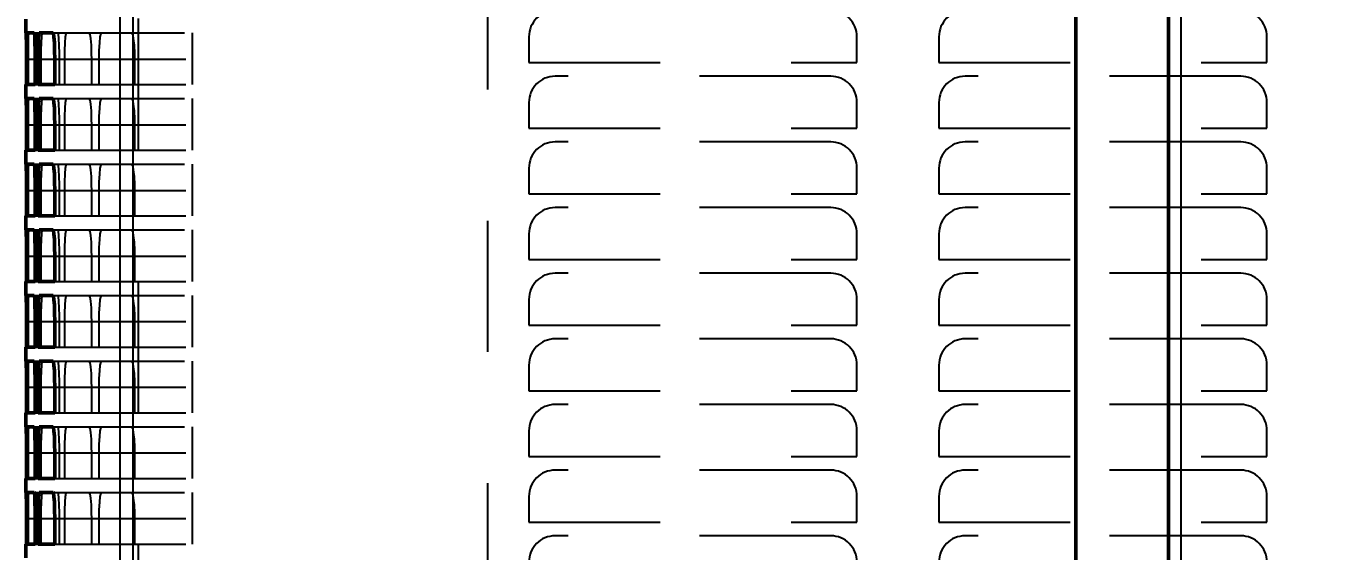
# Model space of a CAD drawing. Header units: inches. Extents: x -0.3 to 42.3, y 0 to 41.9.
# Drawn here: x -0.27 to 9.59, y 6.63 to 10.63 of the extents above; entities that cross this region are included whole.
import ezdxf

# ---------------------------------------------------------------- set-up
doc = ezdxf.new("R2010")
doc.units = ezdxf.units.IN
doc.header["$MEASUREMENT"] = 0
doc.linetypes.add('Dashed', pattern=[2, 1, -1])
for name, color, linetype, lineweight in [('AM_0', 7, 'Continuous', 50), ('AM_4', 3, 'Continuous', 25), ('AM_5', 3, 'Continuous', 25), ('AM_9', 6, 'Dashed', 25)]:
    doc.layers.add(name, color=color, linetype=linetype, lineweight=lineweight)
doc.dimstyles.get("Standard").update_dxf_attribs({"dimtxt": 0.18, "dimasz": 0.18, "dimexe": 0.18, "dimexo": 0.0625, "dimgap": 0.09, "dimtad": 0, "dimtih": 1, "dimtoh": 1, "dimdec": 4, "dimzin": 0, "dimdsep": 46, "dimtxsty": 'Standard', "dimcen": 0.09, "dimadec": 0, "dimazin": 0, "dimtfac": 1, "dimtdec": 4, "dimtofl": 0, "dimtmove": 0, "dimatfit": 3, "dimfxl": 1, "dimtolj": 1, "dimtzin": 0, "dimarcsym": 0})

# ---------------------------------------------------------------- blocks, each defined once
blk = doc.blocks.new('*D1')
at = {"layer": 'AM_5', "color": 0, "lineweight": -2}
for p, q in [((14.375, 41.75), (39.27, 41.75)), ((39.27, 39.75), (39.27, 27.5096)), ((39.27, 2), (39.27, 14.2404)), ((3.39, 0), (39.27, 0))]:
    blk.add_line(p, q, dxfattribs=at)
at = {"layer": 'AM_5', "color": 0}
for points in [[(39.6033, 39.75), (38.9367, 39.75), (39.27, 41.75)], [(38.9367, 2), (39.6033, 2), (39.27, 0)]]:
    blk.add_solid(points, dxfattribs=at)
at = {"layer": 'Defpoints', "color": 0}
for p in [(14.375, 41.75), (3.39, 0), (39.27, 0)]:
    blk.add_point(p, dxfattribs=at)
at = {"layer": 'AM_5', "color": 0, "insert": (39.27, 20.875), "char_height": 2, "attachment_point": 5, "rotation": 90}
blk.add_mtext('\\A1;41.75 in', dxfattribs=at)

msp = doc.modelspace()

# ---------------------------------------------------------------- linework, layer by layer
at = {"layer": 'AM_0'}
for p, q in [((7.73289, 14.69), (7.73289, 2.44)), ((8.44, 14.69), (8.44, 2.44)), ((-0.27, 10.686), (-0.27, 10.581)), ((-0.26742, 10.581), (-0.27, 10.581)), ((-0.20582, 10.581), (-0.25626, 10.581)), ((-0.06207, 10.581), (-0.16774, 10.581)), ((-0.26593, 10.186), (-0.26593, 10.381)), ((-0.25913, 10.381), (-0.25913, 10.186)), ((-0.19909, 10.186), (-0.19909, 10.381)), ((-0.17586, 10.381), (-0.17586, 10.186)), ((-0.05007, 10.186), (-0.05007, 10.381)), ((-0.27, 10.186), (-0.26593, 10.186)), ((-0.27, 10.186), (-0.27, 10.081)), ((-0.25913, 10.186), (-0.19909, 10.186)), ((-0.17586, 10.186), (-0.05007, 10.186)), ((-0.26742, 10.081), (-0.27, 10.081)), ((-0.20582, 10.081), (-0.25626, 10.081)), ((-0.06207, 10.081), (-0.16774, 10.081)), ((-0.26593, 9.686), (-0.26593, 9.881)), ((-0.25913, 9.881), (-0.25913, 9.686)), ((-0.19909, 9.686), (-0.19909, 9.881)), ((-0.17586, 9.881), (-0.17586, 9.686)), ((-0.05007, 9.686), (-0.05007, 9.881)), ((-0.27, 9.686), (-0.26593, 9.686)), ((-0.27, 9.686), (-0.27, 9.581)), ((-0.25913, 9.686), (-0.19909, 9.686)), ((-0.17586, 9.686), (-0.05007, 9.686)), ((-0.26742, 9.581), (-0.27, 9.581)), ((-0.20582, 9.581), (-0.25626, 9.581)), ((-0.06207, 9.581), (-0.16774, 9.581)), ((-0.26593, 9.186), (-0.26593, 9.381)), ((-0.25913, 9.381), (-0.25913, 9.186)), ((-0.19909, 9.186), (-0.19909, 9.381)), ((-0.17586, 9.381), (-0.17586, 9.186)), ((-0.05007, 9.186), (-0.05007, 9.381)), ((-0.27, 9.186), (-0.26593, 9.186)), ((-0.27, 9.186), (-0.27, 9.081)), ((-0.25913, 9.186), (-0.19909, 9.186)), ((-0.17586, 9.186), (-0.05007, 9.186)), ((-0.26742, 9.081), (-0.27, 9.081)), ((-0.20582, 9.081), (-0.25626, 9.081)), ((-0.06207, 9.081), (-0.16774, 9.081)), ((-0.26593, 8.686), (-0.26593, 8.881)), ((-0.25913, 8.881), (-0.25913, 8.686)), ((-0.19909, 8.686), (-0.19909, 8.881)), ((-0.17586, 8.881), (-0.17586, 8.686)), ((-0.05007, 8.686), (-0.05007, 8.881)), ((-0.27, 8.686), (-0.26593, 8.686)), ((-0.27, 8.686), (-0.27, 8.581)), ((-0.25913, 8.686), (-0.19909, 8.686)), ((-0.17586, 8.686), (-0.05007, 8.686)), ((-0.26742, 8.581), (-0.27, 8.581)), ((-0.20582, 8.581), (-0.25626, 8.581)), ((-0.06207, 8.581), (-0.16774, 8.581)), ((-0.26593, 8.186), (-0.26593, 8.381)), ((-0.25913, 8.381), (-0.25913, 8.186)), ((-0.19909, 8.186), (-0.19909, 8.381)), ((-0.17586, 8.381), (-0.17586, 8.186)), ((-0.05007, 8.186), (-0.05007, 8.381)), ((-0.27, 8.186), (-0.26593, 8.186)), ((-0.27, 8.186), (-0.27, 8.081)), ((-0.25913, 8.186), (-0.19909, 8.186)), ((-0.17586, 8.186), (-0.05007, 8.186)), ((-0.26742, 8.081), (-0.27, 8.081)), ((-0.20582, 8.081), (-0.25626, 8.081)), ((-0.06207, 8.081), (-0.16774, 8.081)), ((-0.26593, 7.686), (-0.26593, 7.881)), ((-0.25913, 7.881), (-0.25913, 7.686)), ((-0.19909, 7.686), (-0.19909, 7.881)), ((-0.17586, 7.881), (-0.17586, 7.686)), ((-0.05007, 7.686), (-0.05007, 7.881)), ((-0.27, 7.686), (-0.26593, 7.686)), ((-0.27, 7.686), (-0.27, 7.581)), ((-0.25913, 7.686), (-0.19909, 7.686)), ((-0.17586, 7.686), (-0.05007, 7.686)), ((-0.26742, 7.581), (-0.27, 7.581)), ((-0.20582, 7.581), (-0.25626, 7.581)), ((-0.06207, 7.581), (-0.16774, 7.581)), ((-0.26593, 7.186), (-0.26593, 7.381)), ((-0.25913, 7.381), (-0.25913, 7.186)), ((-0.19909, 7.186), (-0.19909, 7.381)), ((-0.17586, 7.381), (-0.17586, 7.186)), ((-0.05007, 7.186), (-0.05007, 7.381)), ((-0.27, 7.186), (-0.26593, 7.186)), ((-0.27, 7.186), (-0.27, 7.081)), ((-0.25913, 7.186), (-0.19909, 7.186)), ((-0.17586, 7.186), (-0.05007, 7.186)), ((-0.26742, 7.081), (-0.27, 7.081)), ((-0.20582, 7.081), (-0.25626, 7.081)), ((-0.06207, 7.081), (-0.16774, 7.081)), ((-0.26593, 6.686), (-0.26593, 6.881)), ((-0.25913, 6.881), (-0.25913, 6.686)), ((-0.19909, 6.686), (-0.19909, 6.881)), ((-0.17586, 6.881), (-0.17586, 6.686)), ((-0.05007, 6.686), (-0.05007, 6.881)), ((-0.27, 6.686), (-0.26593, 6.686)), ((-0.27, 6.686), (-0.27, 6.581)), ((-0.25913, 6.686), (-0.19909, 6.686)), ((-0.17586, 6.686), (-0.05007, 6.686))]:
    msp.add_line(p, q, dxfattribs=at)
for points in [[(-0.26593, 10.381), (-0.26603, 10.4472), (-0.26629, 10.50594), (-0.26667, 10.55059), (-0.26712, 10.57612), (-0.26742, 10.581)], [(-0.25626, 10.581), (-0.25725, 10.56972), (-0.25809, 10.53717), (-0.25871, 10.487), (-0.25906, 10.42488), (-0.25913, 10.381)], [(-0.19909, 10.381), (-0.19947, 10.44717), (-0.20059, 10.50588), (-0.20229, 10.55053), (-0.20437, 10.5761), (-0.20582, 10.581)], [(-0.16774, 10.581), (-0.17047, 10.56971), (-0.17286, 10.53711), (-0.17465, 10.48689), (-0.17567, 10.42475), (-0.17586, 10.381)], [(-0.05007, 10.381), (-0.05075, 10.44711), (-0.05272, 10.50577), (-0.05573, 10.55042), (-0.05944, 10.57604), (-0.06207, 10.581)], [(-0.26593, 9.881), (-0.26603, 9.9472), (-0.26629, 10.00594), (-0.26667, 10.05059), (-0.26712, 10.07612), (-0.26742, 10.081)], [(-0.25626, 10.081), (-0.25725, 10.06972), (-0.25809, 10.03717), (-0.25871, 9.987), (-0.25906, 9.92488), (-0.25913, 9.881)], [(-0.19909, 9.881), (-0.19947, 9.94717), (-0.20059, 10.00588), (-0.20229, 10.05053), (-0.20437, 10.0761), (-0.20582, 10.081)], [(-0.16774, 10.081), (-0.17047, 10.06971), (-0.17286, 10.03711), (-0.17465, 9.98689), (-0.17567, 9.92475), (-0.17586, 9.881)], [(-0.05007, 9.881), (-0.05075, 9.94711), (-0.05272, 10.00577), (-0.05573, 10.05042), (-0.05944, 10.07604), (-0.06207, 10.081)], [(-0.26593, 9.381), (-0.26603, 9.4472), (-0.26629, 9.50594), (-0.26667, 9.55059), (-0.26712, 9.57612), (-0.26742, 9.581)], [(-0.25626, 9.581), (-0.25725, 9.56972), (-0.25809, 9.53717), (-0.25871, 9.487), (-0.25906, 9.42488), (-0.25913, 9.381)], [(-0.19909, 9.381), (-0.19947, 9.44717), (-0.20059, 9.50588), (-0.20229, 9.55053), (-0.20437, 9.5761), (-0.20582, 9.581)], [(-0.16774, 9.581), (-0.17047, 9.56971), (-0.17286, 9.53711), (-0.17465, 9.48689), (-0.17567, 9.42475), (-0.17586, 9.381)], [(-0.05007, 9.381), (-0.05075, 9.44711), (-0.05272, 9.50577), (-0.05573, 9.55042), (-0.05944, 9.57604), (-0.06207, 9.581)], [(-0.26593, 8.881), (-0.26603, 8.9472), (-0.26629, 9.00594), (-0.26667, 9.05059), (-0.26712, 9.07612), (-0.26742, 9.081)], [(-0.25626, 9.081), (-0.25725, 9.06972), (-0.25809, 9.03717), (-0.25871, 8.987), (-0.25906, 8.92488), (-0.25913, 8.881)], [(-0.19909, 8.881), (-0.19947, 8.94717), (-0.20059, 9.00588), (-0.20229, 9.05053), (-0.20437, 9.0761), (-0.20582, 9.081)], [(-0.16774, 9.081), (-0.17047, 9.06971), (-0.17286, 9.03711), (-0.17465, 8.98689), (-0.17567, 8.92475), (-0.17586, 8.881)], [(-0.05007, 8.881), (-0.05075, 8.94711), (-0.05272, 9.00577), (-0.05573, 9.05042), (-0.05944, 9.07604), (-0.06207, 9.081)], [(-0.26593, 8.381), (-0.26603, 8.4472), (-0.26629, 8.50594), (-0.26667, 8.55059), (-0.26712, 8.57612), (-0.26742, 8.581)], [(-0.25626, 8.581), (-0.25725, 8.56972), (-0.25809, 8.53717), (-0.25871, 8.487), (-0.25906, 8.42488), (-0.25913, 8.381)], [(-0.19909, 8.381), (-0.19947, 8.44717), (-0.20059, 8.50588), (-0.20229, 8.55053), (-0.20437, 8.5761), (-0.20582, 8.581)], [(-0.16774, 8.581), (-0.17047, 8.56971), (-0.17286, 8.53711), (-0.17465, 8.48689), (-0.17567, 8.42475), (-0.17586, 8.381)], [(-0.05007, 8.381), (-0.05075, 8.44711), (-0.05272, 8.50577), (-0.05573, 8.55042), (-0.05944, 8.57604), (-0.06207, 8.581)], [(-0.26593, 7.881), (-0.26603, 7.9472), (-0.26629, 8.00594), (-0.26667, 8.05059), (-0.26712, 8.07612), (-0.26742, 8.081)], [(-0.25626, 8.081), (-0.25725, 8.06972), (-0.25809, 8.03717), (-0.25871, 7.987), (-0.25906, 7.92488), (-0.25913, 7.881)], [(-0.19909, 7.881), (-0.19947, 7.94717), (-0.20059, 8.00588), (-0.20229, 8.05053), (-0.20437, 8.0761), (-0.20582, 8.081)], [(-0.16774, 8.081), (-0.17047, 8.06971), (-0.17286, 8.03711), (-0.17465, 7.98689), (-0.17567, 7.92475), (-0.17586, 7.881)], [(-0.05007, 7.881), (-0.05075, 7.94711), (-0.05272, 8.00577), (-0.05573, 8.05042), (-0.05944, 8.07604), (-0.06207, 8.081)], [(-0.26593, 7.381), (-0.26603, 7.4472), (-0.26629, 7.50594), (-0.26667, 7.55059), (-0.26712, 7.57612), (-0.26742, 7.581)], [(-0.25626, 7.581), (-0.25725, 7.56972), (-0.25809, 7.53717), (-0.25871, 7.487), (-0.25906, 7.42488), (-0.25913, 7.381)], [(-0.19909, 7.381), (-0.19947, 7.44717), (-0.20059, 7.50588), (-0.20229, 7.55053), (-0.20437, 7.5761), (-0.20582, 7.581)], [(-0.16774, 7.581), (-0.17047, 7.56971), (-0.17286, 7.53711), (-0.17465, 7.48689), (-0.17567, 7.42475), (-0.17586, 7.381)], [(-0.05007, 7.381), (-0.05075, 7.44711), (-0.05272, 7.50577), (-0.05573, 7.55042), (-0.05944, 7.57604), (-0.06207, 7.581)], [(-0.26593, 6.881), (-0.26603, 6.9472), (-0.26629, 7.00594), (-0.26667, 7.05059), (-0.26712, 7.07612), (-0.26742, 7.081)], [(-0.25626, 7.081), (-0.25725, 7.06972), (-0.25809, 7.03717), (-0.25871, 6.987), (-0.25906, 6.92488), (-0.25913, 6.881)], [(-0.19909, 6.881), (-0.19947, 6.94717), (-0.20059, 7.00588), (-0.20229, 7.05053), (-0.20437, 7.0761), (-0.20582, 7.081)], [(-0.16774, 7.081), (-0.17047, 7.06971), (-0.17286, 7.03711), (-0.17465, 6.98689), (-0.17567, 6.92475), (-0.17586, 6.881)], [(-0.05007, 6.881), (-0.05075, 6.94711), (-0.05272, 7.00577), (-0.05573, 7.05042), (-0.05944, 7.07604), (-0.06207, 7.081)]]:
    msp.add_lwpolyline(points, dxfattribs=at)
at = {"layer": 'AM_4'}
for p, q in [((0.44514, 14.69), (0.44514, 2.44)), ((0.54454, 14.69), (0.54454, 2.44)), ((8.53247, 14.69), (8.53247, 2.44)), ((-0.25913, 10.381), (-0.19909, 10.381)), ((-0.17586, 10.381), (-0.05007, 10.381)), ((-0.25913, 9.881), (-0.19909, 9.881)), ((-0.17586, 9.881), (-0.05007, 9.881)), ((-0.25913, 9.381), (-0.19909, 9.381)), ((-0.17586, 9.381), (-0.05007, 9.381)), ((-0.25913, 8.881), (-0.19909, 8.881)), ((-0.17586, 8.881), (-0.05007, 8.881)), ((-0.25913, 8.381), (-0.19909, 8.381)), ((-0.17586, 8.381), (-0.05007, 8.381)), ((-0.25913, 7.881), (-0.19909, 7.881)), ((-0.17586, 7.881), (-0.05007, 7.881)), ((-0.25913, 7.381), (-0.19909, 7.381)), ((-0.17586, 7.381), (-0.05007, 7.381)), ((-0.25913, 6.881), (-0.19909, 6.881)), ((-0.17586, 6.881), (-0.05007, 6.881))]:
    msp.add_line(p, q, dxfattribs=at)
at = {"layer": 'AM_9'}
for p, q in [((3.2489, 41.15), (3.2489, 1.69)), ((0.58584, 14.69), (0.58584, 1.69)), ((-0.26742, 10.581), (-0.25626, 10.581)), ((-0.20582, 10.581), (-0.16774, 10.581)), ((-0.06207, 10.581), (1, 10.581)), ((1, 10.186), (1, 10.581)), ((3.564, 10.55), (3.564, 10.355)), ((6.064, 10.355), (6.064, 10.55)), ((6.689, 10.55), (6.689, 10.355)), ((9.189, 10.355), (9.189, 10.55)), ((-0.26593, 10.381), (-0.25913, 10.381)), ((-0.26035, 10.381), (-0.26035, 10.186)), ((-0.25075, 10.186), (-0.25075, 10.381)), ((-0.19909, 10.381), (-0.17586, 10.381)), ((-0.17953, 10.381), (-0.17953, 10.186)), ((-0.15351, 10.186), (-0.15351, 10.381)), ((-0.05007, 10.381), (1, 10.381)), ((-0.01649, 10.381), (-0.01649, 10.186)), ((0.026, 10.186), (0.026, 10.381)), ((0.22909, 10.381), (0.22909, 10.186)), ((0.28815, 10.186), (0.28815, 10.381)), ((0.55774, 10.381), (0.55774, 10.186)), ((3.564, 10.355), (6.064, 10.355)), ((6.689, 10.355), (9.189, 10.355)), ((-0.26593, 10.186), (-0.25913, 10.186)), ((-0.19909, 10.186), (-0.17586, 10.186)), ((-0.05007, 10.186), (1, 10.186)), ((5.864, 10.25), (3.764, 10.25)), ((8.989, 10.25), (6.889, 10.25)), ((-0.26742, 10.081), (-0.25626, 10.081)), ((-0.20582, 10.081), (-0.16774, 10.081)), ((-0.06207, 10.081), (1, 10.081)), ((1, 9.686), (1, 10.081)), ((3.564, 10.05), (3.564, 9.855)), ((6.064, 9.855), (6.064, 10.05)), ((6.689, 10.05), (6.689, 9.855)), ((9.189, 9.855), (9.189, 10.05)), ((-0.26593, 9.881), (-0.25913, 9.881)), ((-0.26035, 9.881), (-0.26035, 9.686)), ((-0.25075, 9.686), (-0.25075, 9.881)), ((-0.19909, 9.881), (-0.17586, 9.881)), ((-0.17953, 9.881), (-0.17953, 9.686)), ((-0.15351, 9.686), (-0.15351, 9.881)), ((-0.05007, 9.881), (1, 9.881)), ((-0.01649, 9.881), (-0.01649, 9.686)), ((0.026, 9.686), (0.026, 9.881)), ((0.22909, 9.881), (0.22909, 9.686)), ((0.28815, 9.686), (0.28815, 9.881)), ((0.55774, 9.881), (0.55774, 9.686)), ((3.564, 9.855), (6.064, 9.855)), ((6.689, 9.855), (9.189, 9.855)), ((-0.26593, 9.686), (-0.25913, 9.686)), ((-0.19909, 9.686), (-0.17586, 9.686)), ((-0.05007, 9.686), (1, 9.686)), ((5.864, 9.75), (3.764, 9.75)), ((8.989, 9.75), (6.889, 9.75)), ((-0.26742, 9.581), (-0.25626, 9.581)), ((-0.20582, 9.581), (-0.16774, 9.581)), ((-0.06207, 9.581), (1, 9.581)), ((1, 9.186), (1, 9.581)), ((3.564, 9.55), (3.564, 9.355)), ((6.064, 9.355), (6.064, 9.55)), ((6.689, 9.55), (6.689, 9.355)), ((9.189, 9.355), (9.189, 9.55)), ((-0.26593, 9.381), (-0.25913, 9.381)), ((-0.26035, 9.381), (-0.26035, 9.186)), ((-0.25075, 9.186), (-0.25075, 9.381)), ((-0.19909, 9.381), (-0.17586, 9.381)), ((-0.17953, 9.381), (-0.17953, 9.186)), ((-0.15351, 9.186), (-0.15351, 9.381)), ((-0.05007, 9.381), (1, 9.381)), ((-0.01649, 9.381), (-0.01649, 9.186)), ((0.026, 9.186), (0.026, 9.381)), ((0.22909, 9.381), (0.22909, 9.186)), ((0.28815, 9.186), (0.28815, 9.381)), ((0.55774, 9.381), (0.55774, 9.186)), ((3.564, 9.355), (6.064, 9.355)), ((6.689, 9.355), (9.189, 9.355)), ((-0.26593, 9.186), (-0.25913, 9.186)), ((-0.19909, 9.186), (-0.17586, 9.186)), ((-0.05007, 9.186), (1, 9.186)), ((5.864, 9.25), (3.764, 9.25)), ((8.989, 9.25), (6.889, 9.25)), ((-0.26742, 9.081), (-0.25626, 9.081)), ((-0.20582, 9.081), (-0.16774, 9.081)), ((-0.06207, 9.081), (1, 9.081)), ((1, 8.686), (1, 9.081)), ((3.564, 9.05), (3.564, 8.855)), ((6.064, 8.855), (6.064, 9.05)), ((6.689, 9.05), (6.689, 8.855)), ((9.189, 8.855), (9.189, 9.05)), ((-0.26593, 8.881), (-0.25913, 8.881)), ((-0.26035, 8.881), (-0.26035, 8.686)), ((-0.25075, 8.686), (-0.25075, 8.881)), ((-0.19909, 8.881), (-0.17586, 8.881)), ((-0.17953, 8.881), (-0.17953, 8.686)), ((-0.15351, 8.686), (-0.15351, 8.881)), ((-0.05007, 8.881), (1, 8.881)), ((-0.01649, 8.881), (-0.01649, 8.686)), ((0.026, 8.686), (0.026, 8.881)), ((0.22909, 8.881), (0.22909, 8.686)), ((0.28815, 8.686), (0.28815, 8.881)), ((0.55774, 8.881), (0.55774, 8.686)), ((3.564, 8.855), (6.064, 8.855)), ((6.689, 8.855), (9.189, 8.855)), ((-0.26593, 8.686), (-0.25913, 8.686)), ((-0.19909, 8.686), (-0.17586, 8.686)), ((-0.05007, 8.686), (1, 8.686)), ((5.864, 8.75), (3.764, 8.75)), ((8.989, 8.75), (6.889, 8.75)), ((-0.26742, 8.581), (-0.25626, 8.581)), ((-0.20582, 8.581), (-0.16774, 8.581)), ((-0.06207, 8.581), (1, 8.581)), ((1, 8.186), (1, 8.581)), ((3.564, 8.55), (3.564, 8.355)), ((6.064, 8.355), (6.064, 8.55)), ((6.689, 8.55), (6.689, 8.355)), ((9.189, 8.355), (9.189, 8.55)), ((-0.26593, 8.381), (-0.25913, 8.381)), ((-0.26035, 8.381), (-0.26035, 8.186)), ((-0.25075, 8.186), (-0.25075, 8.381)), ((-0.19909, 8.381), (-0.17586, 8.381)), ((-0.17953, 8.381), (-0.17953, 8.186)), ((-0.15351, 8.186), (-0.15351, 8.381)), ((-0.05007, 8.381), (1, 8.381)), ((-0.01649, 8.381), (-0.01649, 8.186)), ((0.026, 8.186), (0.026, 8.381)), ((0.22909, 8.381), (0.22909, 8.186)), ((0.28815, 8.186), (0.28815, 8.381)), ((0.55774, 8.381), (0.55774, 8.186)), ((3.564, 8.355), (6.064, 8.355)), ((6.689, 8.355), (9.189, 8.355)), ((5.864, 8.25), (3.764, 8.25)), ((8.989, 8.25), (6.889, 8.25)), ((-0.26593, 8.186), (-0.25913, 8.186)), ((-0.19909, 8.186), (-0.17586, 8.186)), ((-0.05007, 8.186), (1, 8.186)), ((-0.26742, 8.081), (-0.25626, 8.081)), ((-0.20582, 8.081), (-0.16774, 8.081)), ((-0.06207, 8.081), (1, 8.081)), ((1, 7.686), (1, 8.081)), ((3.564, 8.05), (3.564, 7.855)), ((6.064, 7.855), (6.064, 8.05)), ((6.689, 8.05), (6.689, 7.855)), ((9.189, 7.855), (9.189, 8.05)), ((-0.26593, 7.881), (-0.25913, 7.881)), ((-0.26035, 7.881), (-0.26035, 7.686)), ((-0.25075, 7.686), (-0.25075, 7.881)), ((-0.19909, 7.881), (-0.17586, 7.881)), ((-0.17953, 7.881), (-0.17953, 7.686)), ((-0.15351, 7.686), (-0.15351, 7.881)), ((-0.05007, 7.881), (1, 7.881)), ((-0.01649, 7.881), (-0.01649, 7.686)), ((0.026, 7.686), (0.026, 7.881)), ((0.22909, 7.881), (0.22909, 7.686)), ((0.28815, 7.686), (0.28815, 7.881)), ((0.55774, 7.881), (0.55774, 7.686)), ((3.564, 7.855), (6.064, 7.855)), ((6.689, 7.855), (9.189, 7.855)), ((5.864, 7.75), (3.764, 7.75)), ((8.989, 7.75), (6.889, 7.75)), ((-0.26593, 7.686), (-0.25913, 7.686)), ((-0.19909, 7.686), (-0.17586, 7.686)), ((-0.05007, 7.686), (1, 7.686)), ((-0.26742, 7.581), (-0.25626, 7.581)), ((-0.20582, 7.581), (-0.16774, 7.581)), ((-0.06207, 7.581), (1, 7.581)), ((1, 7.186), (1, 7.581)), ((3.564, 7.55), (3.564, 7.355)), ((6.064, 7.355), (6.064, 7.55)), ((6.689, 7.55), (6.689, 7.355)), ((9.189, 7.355), (9.189, 7.55)), ((-0.26593, 7.381), (-0.25913, 7.381)), ((-0.26035, 7.381), (-0.26035, 7.186)), ((-0.25075, 7.186), (-0.25075, 7.381)), ((-0.19909, 7.381), (-0.17586, 7.381)), ((-0.17953, 7.381), (-0.17953, 7.186)), ((-0.15351, 7.186), (-0.15351, 7.381)), ((-0.05007, 7.381), (1, 7.381)), ((-0.01649, 7.381), (-0.01649, 7.186)), ((0.026, 7.186), (0.026, 7.381)), ((0.22909, 7.381), (0.22909, 7.186)), ((0.28815, 7.186), (0.28815, 7.381)), ((0.55774, 7.381), (0.55774, 7.186)), ((3.564, 7.355), (6.064, 7.355)), ((6.689, 7.355), (9.189, 7.355)), ((5.864, 7.25), (3.764, 7.25)), ((8.989, 7.25), (6.889, 7.25)), ((-0.26593, 7.186), (-0.25913, 7.186)), ((-0.19909, 7.186), (-0.17586, 7.186)), ((-0.05007, 7.186), (1, 7.186)), ((-0.26742, 7.081), (-0.25626, 7.081)), ((-0.20582, 7.081), (-0.16774, 7.081)), ((-0.06207, 7.081), (1, 7.081)), ((1, 6.686), (1, 7.081)), ((3.564, 7.05), (3.564, 6.855)), ((6.064, 6.855), (6.064, 7.05)), ((6.689, 7.05), (6.689, 6.855)), ((9.189, 6.855), (9.189, 7.05)), ((-0.26593, 6.881), (-0.25913, 6.881)), ((-0.26035, 6.881), (-0.26035, 6.686)), ((-0.25075, 6.686), (-0.25075, 6.881)), ((-0.19909, 6.881), (-0.17586, 6.881)), ((-0.17953, 6.881), (-0.17953, 6.686)), ((-0.15351, 6.686), (-0.15351, 6.881)), ((-0.05007, 6.881), (1, 6.881)), ((-0.01649, 6.881), (-0.01649, 6.686)), ((0.026, 6.686), (0.026, 6.881)), ((0.22909, 6.881), (0.22909, 6.686)), ((0.28815, 6.686), (0.28815, 6.881)), ((0.55774, 6.881), (0.55774, 6.686)), ((3.564, 6.855), (6.064, 6.855)), ((6.689, 6.855), (9.189, 6.855)), ((5.864, 6.75), (3.764, 6.75)), ((8.989, 6.75), (6.889, 6.75)), ((-0.26593, 6.686), (-0.25913, 6.686)), ((-0.19909, 6.686), (-0.17586, 6.686)), ((-0.05007, 6.686), (1, 6.686))]:
    msp.add_line(p, q, dxfattribs=at)
for points in [[(-0.26273, 10.581), (-0.26198, 10.56972), (-0.26128, 10.53717), (-0.26073, 10.487), (-0.26041, 10.42489), (-0.26035, 10.381)], [(-0.25075, 10.381), (-0.25055, 10.44719), (-0.24996, 10.50592), (-0.24902, 10.55057), (-0.24784, 10.57611), (-0.24699, 10.581)], [(-0.18716, 10.581), (-0.18467, 10.56971), (-0.18243, 10.53712), (-0.18071, 10.4869), (-0.17972, 10.42476), (-0.17953, 10.381)], [(-0.15351, 10.381), (-0.15301, 10.44715), (-0.15156, 10.50585), (-0.14931, 10.5505), (-0.1465, 10.57608), (-0.14448, 10.581)], [(-0.0294, 10.581), (-0.02516, 10.56969), (-0.02136, 10.53702), (-0.01846, 10.4867), (-0.01681, 10.42451), (-0.01649, 10.381)], [(0.026, 10.381), (0.0268, 10.44708), (0.0291, 10.5057), (0.03265, 10.55035), (0.0371, 10.57601), (0.0403, 10.581)], [(0.21089, 10.581), (0.21689, 10.56965), (0.22225, 10.53686), (0.22634, 10.48638), (0.22866, 10.42412), (0.22909, 10.381)], [(0.28815, 10.381), (0.28924, 10.44697), (0.29239, 10.5055), (0.29725, 10.55014), (0.30334, 10.57592), (0.30776, 10.581)], [(0.5342, 10.581), (0.54199, 10.5696), (0.54467, 10.55994)], [(0.54467, 10.55994), (0.54894, 10.53665), (0.55421, 10.48596), (0.55719, 10.42359), (0.55774, 10.381)], [(-0.26273, 10.081), (-0.26198, 10.06972), (-0.26128, 10.03717), (-0.26073, 9.987), (-0.26041, 9.92489), (-0.26035, 9.881)], [(-0.25075, 9.881), (-0.25055, 9.94719), (-0.24996, 10.00592), (-0.24902, 10.05057), (-0.24784, 10.07611), (-0.24699, 10.081)], [(-0.18716, 10.081), (-0.18467, 10.06971), (-0.18243, 10.03712), (-0.18071, 9.9869), (-0.17972, 9.92476), (-0.17953, 9.881)], [(-0.15351, 9.881), (-0.15301, 9.94715), (-0.15156, 10.00585), (-0.14931, 10.0505), (-0.1465, 10.07608), (-0.14448, 10.081)], [(-0.0294, 10.081), (-0.02516, 10.06969), (-0.02136, 10.03702), (-0.01846, 9.9867), (-0.01681, 9.92451), (-0.01649, 9.881)], [(0.026, 9.881), (0.0268, 9.94708), (0.0291, 10.0057), (0.03265, 10.05035), (0.0371, 10.07601), (0.0403, 10.081)], [(0.21089, 10.081), (0.21689, 10.06965), (0.22225, 10.03686), (0.22634, 9.98638), (0.22866, 9.92412), (0.22909, 9.881)], [(0.28815, 9.881), (0.28924, 9.94697), (0.29239, 10.0055), (0.29725, 10.05014), (0.30334, 10.07592), (0.30776, 10.081)], [(0.5342, 10.081), (0.54199, 10.0696), (0.54467, 10.05994)], [(0.54467, 10.05994), (0.54894, 10.03665), (0.55421, 9.98596), (0.55719, 9.92359), (0.55774, 9.881)], [(-0.26273, 9.581), (-0.26198, 9.56972), (-0.26128, 9.53717), (-0.26073, 9.487), (-0.26041, 9.42489), (-0.26035, 9.381)], [(-0.25075, 9.381), (-0.25055, 9.44719), (-0.24996, 9.50592), (-0.24902, 9.55057), (-0.24784, 9.57611), (-0.24699, 9.581)], [(-0.18716, 9.581), (-0.18467, 9.56971), (-0.18243, 9.53712), (-0.18071, 9.4869), (-0.17972, 9.42476), (-0.17953, 9.381)], [(-0.15351, 9.381), (-0.15301, 9.44715), (-0.15156, 9.50585), (-0.14931, 9.5505), (-0.1465, 9.57608), (-0.14448, 9.581)], [(-0.0294, 9.581), (-0.02516, 9.56969), (-0.02136, 9.53702), (-0.01846, 9.4867), (-0.01681, 9.42451), (-0.01649, 9.381)], [(0.026, 9.381), (0.0268, 9.44708), (0.0291, 9.5057), (0.03265, 9.55035), (0.0371, 9.57601), (0.0403, 9.581)], [(0.21089, 9.581), (0.21689, 9.56965), (0.22225, 9.53686), (0.22634, 9.48638), (0.22866, 9.42412), (0.22909, 9.381)], [(0.28815, 9.381), (0.28924, 9.44697), (0.29239, 9.5055), (0.29725, 9.55014), (0.30334, 9.57592), (0.30776, 9.581)], [(0.5342, 9.581), (0.54199, 9.5696), (0.54467, 9.55994)], [(0.54467, 9.55994), (0.54894, 9.53665), (0.55421, 9.48596), (0.55719, 9.42359), (0.55774, 9.381)], [(-0.26273, 9.081), (-0.26198, 9.06972), (-0.26128, 9.03717), (-0.26073, 8.987), (-0.26041, 8.92489), (-0.26035, 8.881)], [(-0.25075, 8.881), (-0.25055, 8.94719), (-0.24996, 9.00592), (-0.24902, 9.05057), (-0.24784, 9.07611), (-0.24699, 9.081)], [(-0.18716, 9.081), (-0.18467, 9.06971), (-0.18243, 9.03712), (-0.18071, 8.9869), (-0.17972, 8.92476), (-0.17953, 8.881)], [(-0.15351, 8.881), (-0.15301, 8.94715), (-0.15156, 9.00585), (-0.14931, 9.0505), (-0.1465, 9.07608), (-0.14448, 9.081)], [(-0.0294, 9.081), (-0.02516, 9.06969), (-0.02136, 9.03702), (-0.01846, 8.9867), (-0.01681, 8.92451), (-0.01649, 8.881)], [(0.026, 8.881), (0.0268, 8.94708), (0.0291, 9.0057), (0.03265, 9.05035), (0.0371, 9.07601), (0.0403, 9.081)], [(0.21089, 9.081), (0.21689, 9.06965), (0.22225, 9.03686), (0.22634, 8.98638), (0.22866, 8.92412), (0.22909, 8.881)], [(0.28815, 8.881), (0.28924, 8.94697), (0.29239, 9.0055), (0.29725, 9.05014), (0.30334, 9.07592), (0.30776, 9.081)], [(0.5342, 9.081), (0.54199, 9.0696), (0.54467, 9.05994)], [(0.54467, 9.05994), (0.54894, 9.03665), (0.55421, 8.98596), (0.55719, 8.92359), (0.55774, 8.881)], [(-0.26273, 8.581), (-0.26198, 8.56972), (-0.26128, 8.53717), (-0.26073, 8.487), (-0.26041, 8.42489), (-0.26035, 8.381)], [(-0.25075, 8.381), (-0.25055, 8.44719), (-0.24996, 8.50592), (-0.24902, 8.55057), (-0.24784, 8.57611), (-0.24699, 8.581)], [(-0.18716, 8.581), (-0.18467, 8.56971), (-0.18243, 8.53712), (-0.18071, 8.4869), (-0.17972, 8.42476), (-0.17953, 8.381)], [(-0.15351, 8.381), (-0.15301, 8.44715), (-0.15156, 8.50585), (-0.14931, 8.5505), (-0.1465, 8.57608), (-0.14448, 8.581)], [(-0.0294, 8.581), (-0.02516, 8.56969), (-0.02136, 8.53702), (-0.01846, 8.4867), (-0.01681, 8.42451), (-0.01649, 8.381)], [(0.026, 8.381), (0.0268, 8.44708), (0.0291, 8.5057), (0.03265, 8.55035), (0.0371, 8.57601), (0.0403, 8.581)], [(0.21089, 8.581), (0.21689, 8.56965), (0.22225, 8.53686), (0.22634, 8.48638), (0.22866, 8.42412), (0.22909, 8.381)], [(0.28815, 8.381), (0.28924, 8.44697), (0.29239, 8.5055), (0.29725, 8.55014), (0.30334, 8.57592), (0.30776, 8.581)], [(0.5342, 8.581), (0.54199, 8.5696), (0.54467, 8.55994)], [(0.54467, 8.55994), (0.54894, 8.53665), (0.55421, 8.48596), (0.55719, 8.42359), (0.55774, 8.381)], [(-0.26273, 8.081), (-0.26198, 8.06972), (-0.26128, 8.03717), (-0.26073, 7.987), (-0.26041, 7.92489), (-0.26035, 7.881)], [(-0.25075, 7.881), (-0.25055, 7.94719), (-0.24996, 8.00592), (-0.24902, 8.05057), (-0.24784, 8.07611), (-0.24699, 8.081)], [(-0.18716, 8.081), (-0.18467, 8.06971), (-0.18243, 8.03712), (-0.18071, 7.9869), (-0.17972, 7.92476), (-0.17953, 7.881)], [(-0.15351, 7.881), (-0.15301, 7.94715), (-0.15156, 8.00585), (-0.14931, 8.0505), (-0.1465, 8.07608), (-0.14448, 8.081)], [(-0.0294, 8.081), (-0.02516, 8.06969), (-0.02136, 8.03702), (-0.01846, 7.9867), (-0.01681, 7.92451), (-0.01649, 7.881)], [(0.026, 7.881), (0.0268, 7.94708), (0.0291, 8.0057), (0.03265, 8.05035), (0.0371, 8.07601), (0.0403, 8.081)], [(0.21089, 8.081), (0.21689, 8.06965), (0.22225, 8.03686), (0.22634, 7.98638), (0.22866, 7.92412), (0.22909, 7.881)], [(0.28815, 7.881), (0.28924, 7.94697), (0.29239, 8.0055), (0.29725, 8.05014), (0.30334, 8.07592), (0.30776, 8.081)], [(0.5342, 8.081), (0.54199, 8.0696), (0.54467, 8.05994)], [(0.54467, 8.05994), (0.54894, 8.03665), (0.55421, 7.98596), (0.55719, 7.92359), (0.55774, 7.881)], [(-0.26273, 7.581), (-0.26198, 7.56972), (-0.26128, 7.53717), (-0.26073, 7.487), (-0.26041, 7.42489), (-0.26035, 7.381)], [(-0.25075, 7.381), (-0.25055, 7.44719), (-0.24996, 7.50592), (-0.24902, 7.55057), (-0.24784, 7.57611), (-0.24699, 7.581)], [(-0.18716, 7.581), (-0.18467, 7.56971), (-0.18243, 7.53712), (-0.18071, 7.4869), (-0.17972, 7.42476), (-0.17953, 7.381)], [(-0.15351, 7.381), (-0.15301, 7.44715), (-0.15156, 7.50585), (-0.14931, 7.5505), (-0.1465, 7.57608), (-0.14448, 7.581)], [(-0.0294, 7.581), (-0.02516, 7.56969), (-0.02136, 7.53702), (-0.01846, 7.4867), (-0.01681, 7.42451), (-0.01649, 7.381)], [(0.026, 7.381), (0.0268, 7.44708), (0.0291, 7.5057), (0.03265, 7.55035), (0.0371, 7.57601), (0.0403, 7.581)], [(0.21089, 7.581), (0.21689, 7.56965), (0.22225, 7.53686), (0.22634, 7.48638), (0.22866, 7.42412), (0.22909, 7.381)], [(0.28815, 7.381), (0.28924, 7.44697), (0.29239, 7.5055), (0.29725, 7.55014), (0.30334, 7.57592), (0.30776, 7.581)], [(0.5342, 7.581), (0.54199, 7.5696), (0.54467, 7.55994)], [(0.54467, 7.55994), (0.54894, 7.53665), (0.55421, 7.48596), (0.55719, 7.42359), (0.55774, 7.381)], [(-0.26273, 7.081), (-0.26198, 7.06972), (-0.26128, 7.03717), (-0.26073, 6.987), (-0.26041, 6.92489), (-0.26035, 6.881)], [(-0.25075, 6.881), (-0.25055, 6.94719), (-0.24996, 7.00592), (-0.24902, 7.05057), (-0.24784, 7.07611), (-0.24699, 7.081)], [(-0.18716, 7.081), (-0.18467, 7.06971), (-0.18243, 7.03712), (-0.18071, 6.9869), (-0.17972, 6.92476), (-0.17953, 6.881)], [(-0.15351, 6.881), (-0.15301, 6.94715), (-0.15156, 7.00585), (-0.14931, 7.0505), (-0.1465, 7.07608), (-0.14448, 7.081)], [(-0.0294, 7.081), (-0.02516, 7.06969), (-0.02136, 7.03702), (-0.01846, 6.9867), (-0.01681, 6.92451), (-0.01649, 6.881)], [(0.026, 6.881), (0.0268, 6.94708), (0.0291, 7.0057), (0.03265, 7.05035), (0.0371, 7.07601), (0.0403, 7.081)], [(0.21089, 7.081), (0.21689, 7.06965), (0.22225, 7.03686), (0.22634, 6.98638), (0.22866, 6.92412), (0.22909, 6.881)], [(0.28815, 6.881), (0.28924, 6.94697), (0.29239, 7.0055), (0.29725, 7.05014), (0.30334, 7.07592), (0.30776, 7.081)], [(0.5342, 7.081), (0.54199, 7.0696), (0.54467, 7.05994)], [(0.54467, 7.05994), (0.54894, 7.03665), (0.55421, 6.98596), (0.55719, 6.92359), (0.55774, 6.881)]]:
    msp.add_lwpolyline(points, dxfattribs=at)
for centre, start, end in [((3.764, 10.55), 90, 180), ((5.864, 10.55), 360, 90), ((6.889, 10.55), 90, 180), ((8.989, 10.55), 360, 90), ((3.764, 10.05), 90, 180), ((5.864, 10.05), 360, 90), ((6.889, 10.05), 90, 180), ((8.989, 10.05), 0, 90), ((3.764, 9.55), 90, 180), ((5.864, 9.55), 0, 90), ((6.889, 9.55), 90, 180), ((8.989, 9.55), 0, 90), ((3.764, 9.05), 90, 180), ((5.864, 9.05), 0, 90), ((6.889, 9.05), 90, 180), ((8.989, 9.05), 0, 90), ((3.764, 8.55), 90, 180), ((5.864, 8.55), 360, 90), ((6.889, 8.55), 90, 180), ((8.989, 8.55), 360, 90), ((3.764, 8.05), 90, 180), ((5.864, 8.05), 360, 90), ((6.889, 8.05), 90, 180), ((8.989, 8.05), 360, 90), ((3.764, 7.55), 90, 180), ((5.864, 7.55), 360, 90), ((6.889, 7.55), 90, 180), ((8.989, 7.55), 360, 90), ((3.764, 7.05), 90, 180), ((5.864, 7.05), 360, 90), ((6.889, 7.05), 90, 180), ((8.989, 7.05), 360, 90), ((3.764, 6.55), 90, 180), ((5.864, 6.55), 360, 90), ((6.889, 6.55), 90, 180), ((8.989, 6.55), 0, 90)]:
    msp.add_arc(centre, 0.2, start, end, dxfattribs=at)

# ---------------------------------------------------------------- dimensions: what is measured, and where the dimension line sits
at = {"layer": 'AM_5'}
dim = msp.add_linear_dim(base=(39.27, 0), p1=(14.375, 41.75), p2=(3.39, 0), angle=90, text='41.75 in', dimstyle='Standard', override={"dimtxt": 2, "dimasz": 2, "dimexe": 0, "dimexo": 0, "dimgap": 0.6}, dxfattribs=at)
dim.commit()
dim.dimension.update_dxf_attribs({"geometry": '*D1', "text_midpoint": (39.27, 20.875), "dimtype": 160, "text_rotation": 90})

doc.saveas('drawing.dxf')
